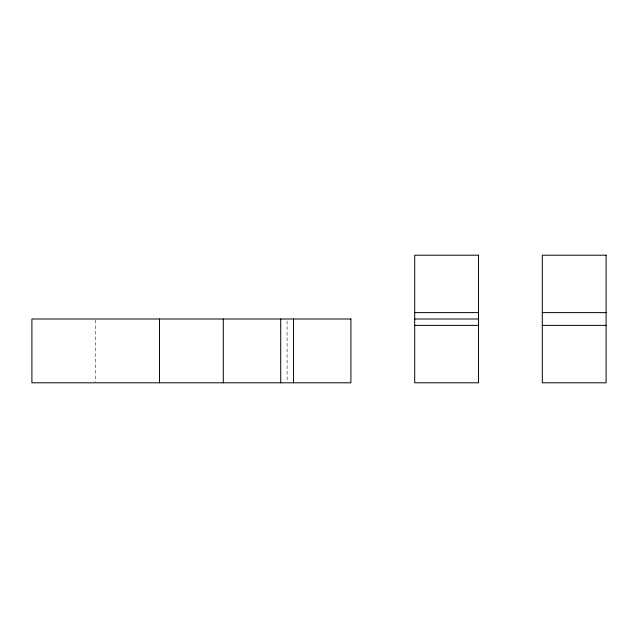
<?xml version="1.0" encoding="UTF-8"?>
<svg xmlns="http://www.w3.org/2000/svg" width="638" height="638" viewBox="0 0 638 638"><rect width="100%" height="100%" fill="white"/><g stroke="black" fill="none" stroke-linecap="round" stroke-linejoin="round"><path stroke-width="0.48" stroke-dasharray="3.19 2.39" d="M287.1 320.962L287.1 380.838M95.7 319.981L95.7 381.819"/><path stroke-width="0.96" d="M414.7 312.62L478.5 312.62M542.3 312.62L606.1 312.62M414.7 319L478.5 319M414.7 325.38L478.5 325.38M542.3 325.38L606.1 325.38M293.48 319L293.48 382.8M280.72 319L280.72 382.8M223.3 319L223.3 382.8M159.5 319L159.5 382.8M478.5 255.2L414.7 255.2L414.7 382.8L478.5 382.8L478.5 255.2M606.1 255.2L542.3 255.2L542.3 382.8L606.1 382.8L606.1 255.2M350.9 319L31.9 319L31.9 382.8L350.9 382.8L350.9 319"/></g></svg>
